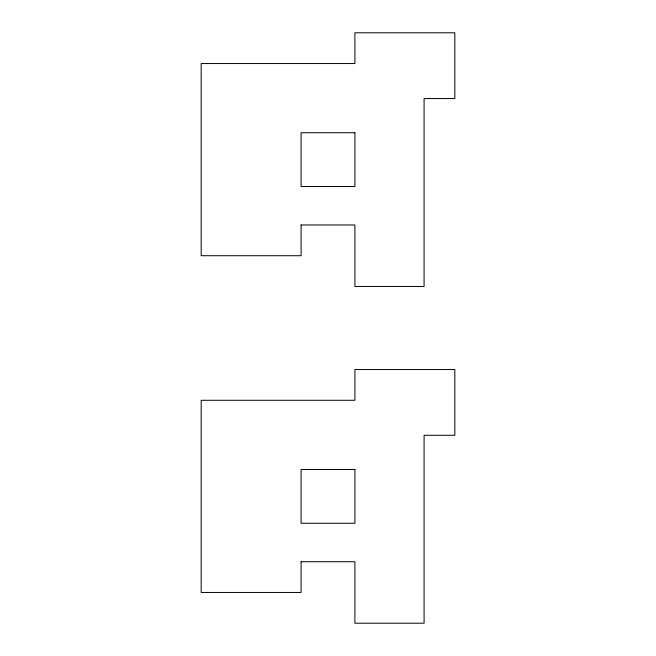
<?xml version="1.0" encoding="UTF-8"?>
<svg xmlns="http://www.w3.org/2000/svg" width="656" height="656" viewBox="0 0 656 656"><rect width="100%" height="100%" fill="white"/><g stroke="black" fill="none" stroke-linecap="round" stroke-linejoin="round"><path stroke-width="0.98" d="M301.096 561.708L301.096 592.45L201.171 592.45L201.171 400.283L354.904 400.283L354.904 369.533L454.829 369.533L454.829 435.281L424.088 435.281L424.088 623.2L354.904 623.2L354.904 561.708L301.096 561.708M301.096 224.967L301.096 255.717L201.171 255.717L201.171 63.55L354.904 63.55L354.904 32.8L454.829 32.8L454.829 98.548L424.088 98.548L424.088 286.467L354.904 286.467L354.904 224.967L301.096 224.967M354.904 132.725L301.096 132.725L301.096 186.534L354.904 186.534L354.904 132.725M354.904 469.466L301.096 469.466L301.096 523.275L354.904 523.275L354.904 469.466"/></g></svg>
